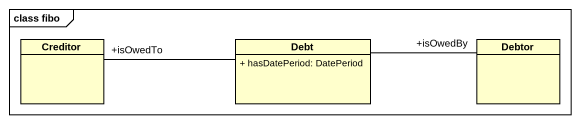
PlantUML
@startuml
mainframe class fibo
hide circle
hide empty members
skinparam classAttributeIconSize 0
class Creditor
class Debt {
  + hasDatePeriod: DatePeriod
}
class Debtor
Debt -left- "+isOwedTo" Creditor
Debt -right- "+isOwedBy" Debtor
@enduml
